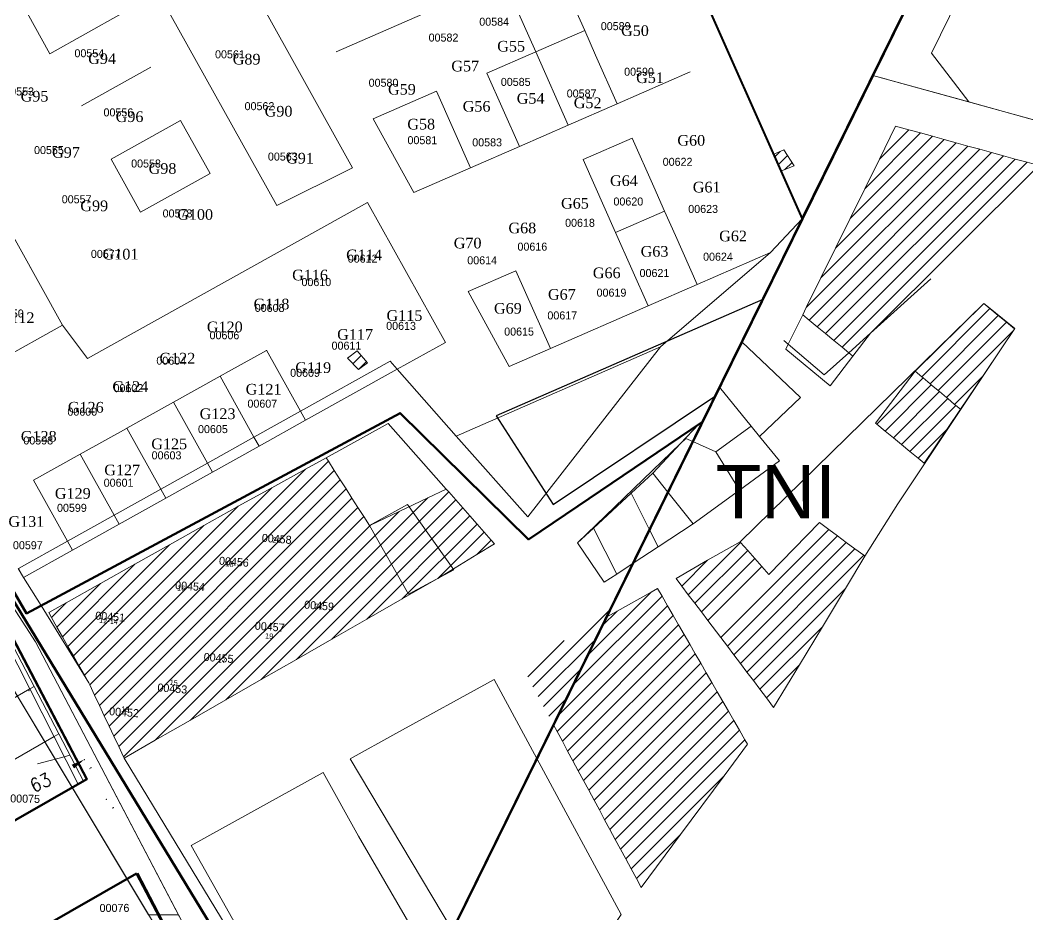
# Model space of a CAD drawing. Header units: metres. Extents: x 245232 to 248406, y 1633796 to 1637634.
# Drawn here: x 245955 to 246143.8, y 1636772.4 to 1636940 of the extents above; entities that cross this region are included whole.
import ezdxf
from ezdxf.enums import TextEntityAlignment as Align

# ---------------------------------------------------------------- set-up
doc = ezdxf.new("R2010")
doc.units = ezdxf.units.M
doc.header["$MEASUREMENT"] = 0
for name, color, linetype, lineweight in [('A immatriculer', 2, 'Continuous', 0), ('Batiment', 7, 'Continuous', 13), ('Div_Cont', 2, 'Continuous', 0), ('Frame', 7, 'Continuous', 0), ('LIMITES TITRES FONCIERS', 7, 'Continuous', 0), ('TopoCod', 7, 'Continuous', 0), ('Toponymie', 7, 'Continuous', 30)]:
    doc.layers.add(name, color=color, linetype=linetype, lineweight=lineweight)
for name, color, linetype in [('A_revoir_niveau_0', 7, 'Continuous'), ('historique_numero_parcelle', 7, 'Continuous'), ('limites_sections', 7, 'Continuous')]:
    doc.layers.add(name, color=color, linetype=linetype)
doc.layers.add('LIMITES_PARCELLES', color=7, linetype='Continuous', lineweight=0, true_color=0xffffff)
doc.styles.get("Standard").update_dxf_attribs({"font": 'txt.shx'})
doc.styles.add('Style-FANCY', font='FANCY.shx')
doc.styles.add('Style-STANDARD', font='STANDARD.shx')
pattern_1 = [(45, (247499.2718, 1638298.2224), (-1.0606602, 1.0606602), [])]

# ---------------------------------------------------------------- blocks, each defined once
blk = doc.blocks.new('*U572')
at = {"layer": 'LIMITES TITRES FONCIERS', "color": 5, "lineweight": 53, "flags": 128}
blk.add_lwpolyline([(181.78, 163.185), (220.59, 93.355), (121.56, -75.825), (91.56, -112.825), (61.56, -136.825), (-108.04, -218.565), (-190.96, -61.675), (181.78, 163.185)], close=True, dxfattribs=at)
at = {"layer": 'LIMITES TITRES FONCIERS', "color": 5, "lineweight": 53}
blk.add_3dface([(150.99, 218.565), (172.07, 180.645), (-200.3, -43.995), (-220.59, -5.595)], dxfattribs=at)

msp = doc.modelspace()

# ---------------------------------------------------------------- hatches: boundary and pattern name
at = {"layer": 'batiment'}
h = msp.add_hatch(dxfattribs=at)
h.set_pattern_fill('MSTN', color=256, style=0, pattern_type=2)
h.set_pattern_definition(pattern_1)
h.paths.add_polyline_path([(246100.005, 1636912.778), (246097.624, 1636911.786), (246096.093, 1636914.849), (246098.087, 1636915.755)])
h = msp.add_hatch(dxfattribs=at)
h.set_pattern_fill('MSTN', color=256, style=0, pattern_type=2)
h.set_pattern_definition(pattern_1)
h.paths.add_polyline_path([(246100.005, 1636912.778), (246097.624, 1636911.786), (246096.093, 1636914.849), (246098.087, 1636915.755)])
h = msp.add_hatch(dxfattribs=at)
h.set_pattern_fill('MSTN', color=256, style=0, pattern_type=2)
h.set_pattern_definition(pattern_1)
h.paths.add_polyline_path([(246100.005, 1636912.778), (246097.624, 1636911.786), (246096.093, 1636914.849), (246098.087, 1636915.755)])
h = msp.add_hatch(dxfattribs=at)
h.set_pattern_fill('MSTN', color=256, style=0, pattern_type=2)
h.set_pattern_definition(pattern_1)
h.paths.add_polyline_path([(246100.005, 1636912.778), (246097.624, 1636911.786), (246096.093, 1636914.849), (246098.087, 1636915.755)])
h = msp.add_hatch(dxfattribs=at)
h.set_pattern_fill('MSTN', color=256, style=0, pattern_type=2)
h.set_pattern_definition(pattern_1)
h.paths.add_polyline_path([(246020.055, 1636875.827), (246018.368, 1636874.57), (246016.317, 1636876.753), (246018.145, 1636878.111)])
h = msp.add_hatch(dxfattribs=at)
h.set_pattern_fill('MSTN', color=256, style=0, pattern_type=2)
h.set_pattern_definition(pattern_1)
h.paths.add_polyline_path([(246020.055, 1636875.827), (246018.368, 1636874.57), (246016.317, 1636876.753), (246018.145, 1636878.111)])

# ---------------------------------------------------------------- linework, layer by layer
at = {"layer": 'A immatriculer', "color": 2, "linetype": 'Continuous', "lineweight": 120, "flags": 128}
msp.add_lwpolyline([(246330.32, 1636706.314), (246325.106, 1636693.527), (245850.065, 1636481.714), (245880.291, 1636506.295), (245911.171, 1636542.664), (246014.009, 1636709.465), (246016.012, 1636728.926), (246151.042, 1637003.448), (246227.229, 1637053.6), (246240.305, 1637040.933), (246266.764, 1636999.129), (246331.499, 1636902.6), (246337.849, 1636886.725), (246369.599, 1636797.295), (246379.745, 1636748.287), (246330.32, 1636706.314)], close=True, dxfattribs=at)
at = {"layer": 'A_revoir_niveau_0', "color": 7, "linetype": 'Continuous', "lineweight": 0}
for p, q in [((246150.924, 1637003.208), (246016.012, 1636728.926)), ((246150.924, 1637003.208), (246082.853, 1636864.817)), ((246118.33, 1636936.944), (246016.012, 1636728.926)), ((246118.33, 1636936.944), (246082.853, 1636864.817)), ((245943.17, 1636806.943), (245956.807, 1636814.749)), ((245948.129, 1636798.259), (245961.334, 1636805.818)), ((245972.226, 1636792.397), (245972.454, 1636792.542))]:
    msp.add_line(p, q, dxfattribs=at)
at = {"layer": 'A_revoir_niveau_0', "color": 4, "linetype": 'Continuous', "lineweight": 0}
for p in [(246150.924, 1637003.208), (246118.33, 1636936.944)]:
    msp.add_line(p, (246083.277, 1636865.678), dxfattribs=at)
at = {"layer": 'A_revoir_niveau_0', "color": 7, "linetype": 'Continuous', "lineweight": 13}
msp.add_line((245958.193, 1636800.739), (245963.238, 1636802.06), dxfattribs=at)
at = {"layer": 'A_revoir_niveau_0', "color": 2, "linetype": 'Continuous', "lineweight": 80}
msp.add_line((245972.203, 1636792.435), (245972.211, 1636792.44), dxfattribs=at)
at = {"layer": 'A_revoir_niveau_0', "color": 7, "lineweight": 0, "flags": 128}
for points in [[(246114.75, 1636929.664), (246171.634, 1636913.999), (246229.857, 1636909.956), (246322.812, 1636955.321), (246356.148, 1636951.541), (246439.843, 1636893.794)], [(246114.75, 1636929.664), (246117.306, 1636928.96)]]:
    msp.add_lwpolyline(points, dxfattribs=at)
at = {"layer": 'A_revoir_niveau_0', "color": 30, "linetype": 'Continuous', "lineweight": 0}
for p in [(245956.619, 1636814.41), (245956.624, 1636814.408), (245966.98, 1636801.531), (245966.98, 1636801.531), (245968.271, 1636799.996), (245968.271, 1636799.996), (245971.121, 1636794.054), (245971.121, 1636794.054), (245972.454, 1636792.542), (245972.454, 1636792.542)]:
    msp.add_point(p, dxfattribs=at)
at = {"layer": 'A_revoir_niveau_0', "color": 30, "linetype": 'Continuous', "lineweight": 0, "extrusion": (0, 0, -1)}
for points in [[(-245964.639, 1636800.558), (-245965.081, 1636799.852), (-245966.98, 1636801.531)], [(-245964.639, 1636800.558), (-245965.081, 1636799.852), (-245966.98, 1636801.531)], [(-245967.882, 1636799.831), (-245967.952, 1636799.711), (-245968.271, 1636799.996)], [(-245967.882, 1636799.831), (-245967.952, 1636799.711), (-245968.271, 1636799.996)]]:
    msp.add_solid(points, dxfattribs=at)
at = {"layer": 'A_revoir_niveau_0', "color": 4}
msp.add_3dface([(246044.178, 1636865.93), (246054.844, 1636849.291), (246085.245, 1636869.666), (246094.113, 1636887.744)], dxfattribs=at)
at = {"layer": 'A_revoir_niveau_0', "color": 7, "linetype": 'Continuous', "lineweight": 0}
for points in [[(246036.256, 1636837.097), (246027.762, 1636832.492), (246020.41, 1636845.376), (246027.527, 1636849.316)], [(245965.849, 1636796.909), (245952.295, 1636823.651), (245855.757, 1636768.388), (245870.633, 1636742.403)]]:
    msp.add_3dface(points, dxfattribs=at)
at = {"layer": 'batiment', "lineweight": 13}
for points in [[(246100.005, 1636912.778), (246097.624, 1636911.786), (246096.093, 1636914.849), (246098.087, 1636915.755)], [(246100.005, 1636912.778), (246097.624, 1636911.786), (246096.093, 1636914.849), (246098.087, 1636915.755)], [(246100.005, 1636912.778), (246097.624, 1636911.786), (246096.093, 1636914.849), (246098.087, 1636915.755)], [(246100.005, 1636912.778), (246097.624, 1636911.786), (246096.093, 1636914.849), (246098.087, 1636915.755)], [(246020.055, 1636875.827), (246018.368, 1636874.57), (246016.317, 1636876.753), (246018.145, 1636878.111)], [(246020.055, 1636875.827), (246018.368, 1636874.57), (246016.317, 1636876.753), (246018.145, 1636878.111)]]:
    msp.add_3dface(points, dxfattribs=at)
at = {"layer": 'Div_Cont', "color": 7, "linetype": 'Continuous', "lineweight": 40, "flags": 128}
msp.add_lwpolyline([(246079.451, 1636952.441), (246101.538, 1636902.804), (246118.33, 1636936.944), (246124.803, 1636950.102), (246115.714, 1636968.266), (246079.451, 1636952.441)], close=True, dxfattribs=at)
at = {"layer": 'Frame', "color": 7, "linetype": 'Continuous', "lineweight": 0}
for p, q in [((245956.807, 1636814.749), (245957.603, 1636815.205)), ((245961.334, 1636805.818), (245962.218, 1636806.325))]:
    msp.add_line(p, q, dxfattribs=at)
msp.add_3dface([(245965.849, 1636796.909), (245966.822, 1636797.466), (245953.002, 1636824.056), (245952.295, 1636823.651)], dxfattribs=at)
at = {"layer": 'LIMITES TITRES FONCIERS', "color": 5, "linetype": 'Continuous', "lineweight": 53, "flags": 128}
msp.add_lwpolyline([(245938.213, 1636985.568), (245881.154, 1636957.963), (245894.101, 1636935.617), (245956.171, 1636828.911), (246026.167, 1636866.433), (246050.251, 1636842.755), (246059.498, 1636848.997), (246082.854, 1636864.818), (246150.924, 1637003.208), (246235.111, 1637058.788), (246341.24, 1637009.133), (246284.7, 1637138.563), (245938.213, 1636985.568)], close=True, dxfattribs=at)
at = {"layer": 'LIMITES TITRES FONCIERS', "color": 6, "linetype": 'Continuous', "lineweight": 53, "flags": 128}
for points in [[(246083.277, 1636865.678), (246150.924, 1637003.208), (246235.111, 1637058.788), (246235.388, 1637058.658)], [(246083.277, 1636865.678), (246094.51, 1636888.514), (246094.509, 1636888.515)]]:
    msp.add_lwpolyline(points, dxfattribs=at)
at = {"layer": 'LIMITES TITRES FONCIERS', "color": 5, "linetype": 'Continuous', "lineweight": 53, "flags": 128}
for points in [[(245945.681, 1636988.865), (245876.463, 1636958.301), (246016.012, 1636728.926), (246094.51, 1636888.514), (246094.509, 1636888.515)], [(246082.854, 1636864.818), (246094.51, 1636888.514), (246094.509, 1636888.515)]]:
    msp.add_lwpolyline(points, dxfattribs=at)
at = {"layer": 'LIMITES TITRES FONCIERS', "color": 5, "linetype": 'Continuous', "lineweight": 53}
msp.add_3dface([(245570.712, 1636620.55), (245947.259, 1636836.276), (245967.484, 1636797.857), (245590.076, 1636581.788)], dxfattribs=at)
at = {"layer": 'limites_parcelles'}
for p, q in [((245989.985, 1636961.363), (246017.274, 1636912.393)), ((246138.992, 1636960.811), (246125.755, 1636933.89)), ((246003.095, 1636905.307), (245975.807, 1636954.276)), ((246101.538, 1636902.803), (246078.722, 1636954.08)), ((246118.335, 1636936.941), (246124.805, 1636950.097)), ((246045.494, 1636947.789), (246014.214, 1636934.139)), ((246045.494, 1636947.789), (246051.592, 1636934.084)), ((245954.986, 1636943.87), (245960.526, 1636933.761)), ((245960.526, 1636933.761), (245973.921, 1636941.225)), ((246060.757, 1636938.084), (246058.724, 1636942.653)), ((246051.592, 1636934.084), (246060.757, 1636938.084)), ((246062.79, 1636933.516), (246060.757, 1636938.084)), ((246114.753, 1636929.661), (246118.335, 1636936.941)), ((245934.588, 1636933.744), (245962.913, 1636882.915)), ((246051.592, 1636934.084), (246042.427, 1636930.084)), ((246051.592, 1636934.084), (246057.69, 1636920.379)), ((246125.755, 1636933.89), (246132.708, 1636924.716)), ((246066.855, 1636924.379), (246062.79, 1636933.516)), ((245979.49, 1636931.232), (245966.482, 1636923.983)), ((246042.427, 1636930.084), (246048.525, 1636916.38)), ((246080.52, 1636930.342), (246066.855, 1636924.379)), ((246114.753, 1636929.661), (246101.538, 1636902.803)), ((246132.708, 1636924.716), (246114.753, 1636929.661)), ((246032.962, 1636926.757), (246021.107, 1636921.584)), ((246039.359, 1636912.38), (246032.962, 1636926.757)), ((246066.855, 1636924.379), (246057.69, 1636920.379)), ((246171.153, 1636914.129), (246132.708, 1636924.716)), ((245985.044, 1636921.265), (245972.005, 1636913.999)), ((245990.583, 1636911.326), (245985.044, 1636921.265)), ((246021.107, 1636921.584), (246028.712, 1636907.733)), ((246057.69, 1636920.379), (246048.525, 1636916.38)), ((246113.233, 1636908.455), (246123.684, 1636918.906)), ((246115.971, 1636914.022), (246119.007, 1636920.194)), ((246115.971, 1636914.022), (246121.466, 1636919.517)), ((246119.007, 1636920.194), (246121.466, 1636919.517)), ((246121.466, 1636919.517), (246123.684, 1636918.906)), ((246123.684, 1636918.906), (246125.902, 1636918.295)), ((246069.625, 1636917.95), (246060.459, 1636913.95)), ((246073.69, 1636908.814), (246069.625, 1636917.95)), ((246105.019, 1636891.756), (246130.337, 1636917.074)), ((246107.757, 1636897.322), (246128.119, 1636917.685)), ((246110.495, 1636902.889), (246125.902, 1636918.295)), ((246125.902, 1636918.295), (246128.119, 1636917.685)), ((246128.119, 1636917.685), (246130.337, 1636917.074)), ((246130.337, 1636917.074), (246132.555, 1636916.463)), ((246048.525, 1636916.38), (246039.359, 1636912.38)), ((246102.281, 1636886.19), (246132.555, 1636916.463)), ((246102.788, 1636883.868), (246134.772, 1636915.852)), ((246104.34, 1636882.591), (246136.99, 1636915.242)), ((246132.555, 1636916.463), (246134.772, 1636915.852)), ((246134.772, 1636915.852), (246136.99, 1636915.242)), ((246136.99, 1636915.242), (246139.208, 1636914.631)), ((245972.005, 1636913.999), (245977.515, 1636904.043)), ((246060.459, 1636913.95), (246066.557, 1636900.245)), ((246105.892, 1636881.315), (246139.208, 1636914.631)), ((246107.444, 1636880.038), (246141.426, 1636914.02)), ((246108.995, 1636878.762), (246143.643, 1636913.41)), ((246115.971, 1636914.022), (246113.233, 1636908.455)), ((246114.422, 1636881.533), (246145.875, 1636912.795)), ((246139.208, 1636914.631), (246141.426, 1636914.02)), ((246141.426, 1636914.02), (246143.643, 1636913.41)), ((246145.875, 1636912.795), (246143.643, 1636913.41)), ((245977.515, 1636904.043), (245990.583, 1636911.326)), ((246017.274, 1636912.393), (246003.095, 1636905.307)), ((246028.712, 1636907.733), (246039.359, 1636912.38)), ((246075.723, 1636904.245), (246073.69, 1636908.814)), ((246113.233, 1636908.455), (246110.495, 1636902.889)), ((246020.063, 1636905.89), (245967.586, 1636876.637)), ((246034.666, 1636879.684), (246020.063, 1636905.89)), ((246075.723, 1636904.245), (246066.557, 1636900.245)), ((246077.755, 1636899.677), (246075.723, 1636904.245)), ((246101.538, 1636902.803), (246090.215, 1636879.782)), ((246101.538, 1636902.803), (246095.569, 1636896.54)), ((246110.495, 1636902.889), (246107.757, 1636897.322)), ((246066.557, 1636900.245), (246072.656, 1636886.54)), ((246081.821, 1636890.54), (246077.755, 1636899.677)), ((246095.569, 1636896.54), (246074.958, 1636878.817)), ((246095.569, 1636896.54), (246081.821, 1636890.54)), ((246107.757, 1636897.322), (246105.019, 1636891.756)), ((246107.757, 1636897.322), (246107.757, 1636897.322)), ((246047.85, 1636893.094), (246038.895, 1636889.187)), ((246054.325, 1636878.541), (246047.85, 1636893.094)), ((246081.821, 1636890.54), (246072.656, 1636886.54)), ((246105.019, 1636891.756), (246102.281, 1636886.19)), ((246114.339, 1636881.425), (246125.611, 1636891.554)), ((246038.895, 1636889.187), (246046.593, 1636875.167)), ((246072.656, 1636886.54), (246054.325, 1636878.541)), ((246135.517, 1636886.981), (246089.863, 1636842.346)), ((246122.706, 1636874.258), (246135.517, 1636886.981)), ((246136.696, 1636886.006), (246135.517, 1636886.981)), ((246135.517, 1636886.981), (246136.708, 1636886.018)), ((246101.614, 1636884.834), (246098.905, 1636879.326)), ((246102.281, 1636886.19), (246101.614, 1636884.834)), ((246102.788, 1636883.868), (246101.614, 1636884.834)), ((246123.927, 1636873.234), (246136.696, 1636886.006)), ((246125.466, 1636871.944), (246138.245, 1636884.725)), ((246136.696, 1636886.006), (246136.708, 1636886.018)), ((246138.245, 1636884.725), (246136.696, 1636886.006)), ((246136.708, 1636886.018), (246141.346, 1636882.265)), ((246139.793, 1636883.444), (246138.245, 1636884.725)), ((245950.024, 1636875.732), (245962.913, 1636882.915)), ((245967.586, 1636876.637), (245962.913, 1636882.915)), ((246104.34, 1636882.591), (246102.788, 1636883.868)), ((246105.892, 1636881.315), (246104.34, 1636882.591)), ((246127.004, 1636870.654), (246139.793, 1636883.444)), ((246141.29, 1636882.206), (246139.793, 1636883.444)), ((246107.444, 1636880.038), (246105.892, 1636881.315)), ((246110.238, 1636877.74), (246114.339, 1636881.425)), ((246111.025, 1636877.092), (246114.339, 1636881.425)), ((246114.339, 1636881.425), (246114.422, 1636881.533)), ((246128.543, 1636869.364), (246141.099, 1636881.921)), ((246141.346, 1636882.265), (246138.936, 1636878.677)), ((246138.936, 1636878.677), (246141.099, 1636881.921)), ((246141.099, 1636881.921), (246141.29, 1636882.206)), ((246025.625, 1636874.646), (246034.666, 1636879.684)), ((246036.703, 1636862.122), (246074.958, 1636878.817)), ((246074.958, 1636878.817), (246050.084, 1636846.994)), ((246090.215, 1636879.782), (246086.026, 1636871.266)), ((246101.209, 1636869.367), (246090.215, 1636879.782)), ((246098.098, 1636880.008), (246098.905, 1636879.326)), ((246098.905, 1636879.326), (246098.44, 1636878.381)), ((246098.905, 1636879.326), (246105.655, 1636873.621)), ((246108.995, 1636878.762), (246107.444, 1636880.038)), ((246001.115, 1636878.164), (245994.036, 1636874.219)), ((246007.515, 1636866.793), (246001.164, 1636878.191)), ((246046.593, 1636875.167), (246054.325, 1636878.541)), ((246098.44, 1636878.381), (246106.771, 1636871.528)), ((246105.655, 1636873.621), (246110.238, 1636877.74)), ((246106.771, 1636871.528), (246111.025, 1636877.092)), ((246110.238, 1636877.74), (246108.995, 1636878.762)), ((246111.025, 1636877.092), (246110.238, 1636877.74)), ((246119.445, 1636849.447), (246138.936, 1636878.677)), ((246138.936, 1636878.677), (246135.363, 1636873.356)), ((246138.936, 1636878.677), (246138.936, 1636878.677)), ((246024.298, 1636876.146), (246007.515, 1636866.793)), ((246025.625, 1636874.646), (246024.298, 1636876.146)), ((245992.431, 1636873.324), (245983.697, 1636868.458)), ((245994.036, 1636874.219), (245992.431, 1636873.324)), ((245992.431, 1636873.324), (245998.782, 1636861.927)), ((246008.467, 1636865.085), (246025.625, 1636874.646)), ((246036.703, 1636862.122), (246025.625, 1636874.646)), ((246115.271, 1636864.535), (246122.706, 1636874.258)), ((246122.706, 1636874.258), (246123.927, 1636873.234)), ((246123.927, 1636873.234), (246124.17, 1636873.031)), ((246130.081, 1636868.074), (246135.363, 1636873.356)), ((246135.363, 1636873.356), (246131.191, 1636867.144)), ((246086.026, 1636871.266), (246082.854, 1636864.818)), ((246091.977, 1636863.977), (246086.026, 1636871.266)), ((246115.492, 1636864.353), (246124.17, 1636873.031)), ((246117.044, 1636863.077), (246125.708, 1636871.741)), ((246124.17, 1636873.031), (246125.466, 1636871.944)), ((246125.466, 1636871.944), (246125.708, 1636871.741)), ((246125.708, 1636871.741), (246127.004, 1636870.654)), ((246093.538, 1636862.065), (246101.209, 1636869.367)), ((246118.596, 1636861.8), (246127.247, 1636870.451)), ((246127.004, 1636870.654), (246127.247, 1636870.451)), ((246127.247, 1636870.451), (246128.543, 1636869.364)), ((246128.543, 1636869.364), (246128.785, 1636869.161)), ((245983.697, 1636868.458), (245974.965, 1636863.591)), ((245983.697, 1636868.458), (245990.049, 1636857.06)), ((246120.147, 1636860.523), (246128.785, 1636869.161)), ((246121.699, 1636859.247), (246130.324, 1636867.871)), ((246128.785, 1636869.161), (246130.081, 1636868.074)), ((246130.081, 1636868.074), (246130.324, 1636867.871)), ((246130.324, 1636867.871), (246131.191, 1636867.144)), ((245958.884, 1636830.366), (246026.167, 1636866.433)), ((246007.515, 1636866.793), (245998.782, 1636861.927)), ((246008.467, 1636865.085), (246007.515, 1636866.793)), ((246026.167, 1636866.433), (246050.251, 1636842.755)), ((246131.191, 1636867.144), (246128.611, 1636863.33)), ((245999.734, 1636860.218), (246008.467, 1636865.085)), ((246023.927, 1636864.491), (246012.308, 1636858.075)), ((246034.797, 1636852.203), (246023.927, 1636864.491)), ((246059.498, 1636848.997), (246082.139, 1636864.333)), ((246078.717, 1636860.706), (246082.139, 1636864.333)), ((246082.854, 1636864.818), (246081.031, 1636861.112)), ((246082.139, 1636864.333), (246082.854, 1636864.818)), ((246091.977, 1636863.977), (246085.353, 1636859.176)), ((246093.538, 1636862.065), (246091.977, 1636863.977)), ((246115.492, 1636864.353), (246115.271, 1636864.535)), ((246117.044, 1636863.077), (246115.492, 1636864.353)), ((245974.881, 1636863.545), (245966.231, 1636858.725)), ((245974.965, 1636863.591), (245981.316, 1636852.194)), ((245998.782, 1636861.927), (245990.049, 1636857.06)), ((245998.782, 1636861.927), (245999.734, 1636860.218)), ((246050.084, 1636846.994), (246036.703, 1636862.122)), ((246097.26, 1636857.507), (246093.538, 1636862.065)), ((246118.596, 1636861.8), (246117.044, 1636863.077)), ((246123.251, 1636857.97), (246128.611, 1636863.33)), ((246128.611, 1636863.33), (246124.365, 1636857.054)), ((245991.001, 1636855.352), (245999.734, 1636860.218)), ((246059.422, 1636842.106), (246078.717, 1636860.706)), ((246073.504, 1636855.179), (246078.717, 1636860.706)), ((246081.031, 1636861.112), (246076.362, 1636851.619)), ((246078.717, 1636860.706), (246079.739, 1636861.691)), ((246079.739, 1636861.691), (246081.031, 1636861.112)), ((246081.031, 1636861.112), (246085.353, 1636859.176)), ((246120.147, 1636860.523), (246118.596, 1636861.8)), ((246121.699, 1636859.247), (246120.147, 1636860.523)), ((245966.231, 1636858.725), (245957.498, 1636853.858)), ((245966.231, 1636858.725), (245972.583, 1636847.327)), ((246012.308, 1636858.075), (246008.453, 1636855.946)), ((246012.737, 1636857.401), (246012.308, 1636858.075)), ((246089.759, 1636851.983), (246085.353, 1636859.176)), ((246123.251, 1636857.97), (246121.699, 1636859.247)), ((245968.924, 1636813.588), (246012.737, 1636857.401)), ((245990.049, 1636857.06), (245981.316, 1636852.194)), ((245990.049, 1636857.06), (245991.001, 1636855.352)), ((246013.839, 1636855.675), (246012.737, 1636857.401)), ((246089.759, 1636851.983), (246097.26, 1636857.507)), ((246124.365, 1636857.054), (246123.251, 1636857.97)), ((245968.022, 1636815.514), (246008.453, 1636855.946)), ((245969.827, 1636811.663), (246013.839, 1636855.675)), ((245982.268, 1636850.485), (245991.001, 1636855.352)), ((246008.453, 1636855.946), (246002.136, 1636852.457)), ((246014.941, 1636853.948), (246013.839, 1636855.675)), ((246069.478, 1636851.442), (246073.504, 1636855.179)), ((246073.504, 1636855.179), (246076.362, 1636851.619)), ((245957.498, 1636853.858), (245963.849, 1636842.46)), ((245967.018, 1636817.338), (246002.136, 1636852.457)), ((245970.73, 1636809.737), (246014.941, 1636853.948)), ((246002.136, 1636852.457), (245995.819, 1636848.968)), ((246016.043, 1636852.221), (246014.941, 1636853.948)), ((245971.633, 1636807.811), (246016.043, 1636852.221)), ((245972.535, 1636805.886), (246017.144, 1636850.495)), ((245981.316, 1636852.194), (245972.583, 1636847.327)), ((245973.535, 1636845.618), (245982.268, 1636850.485)), ((245981.316, 1636852.194), (245982.268, 1636850.485)), ((245993.509, 1636812.718), (246031.368, 1636850.576)), ((246000.123, 1636816.503), (246035.278, 1636851.658)), ((246017.144, 1636850.495), (246016.043, 1636852.221)), ((246018.246, 1636848.768), (246017.144, 1636850.495)), ((246025.985, 1636848.022), (246031.368, 1636850.576)), ((246031.368, 1636850.576), (246034.797, 1636852.203)), ((246035.278, 1636851.658), (246034.797, 1636852.203)), ((246036.606, 1636850.157), (246035.278, 1636851.658)), ((246062.437, 1636844.906), (246069.478, 1636851.442)), ((246072.906, 1636844.592), (246069.478, 1636851.442)), ((246076.362, 1636851.619), (246072.906, 1636844.592)), ((246076.362, 1636851.619), (246081.105, 1636845.711)), ((246081.105, 1636845.711), (246089.759, 1636851.983)), ((245965.989, 1636819.138), (245995.819, 1636848.968)), ((245973.438, 1636803.96), (246018.246, 1636848.768)), ((245995.618, 1636848.857), (245989.376, 1636845.354)), ((245995.819, 1636848.968), (245995.618, 1636848.857)), ((246006.737, 1636820.288), (246036.606, 1636850.157)), ((246013.35, 1636824.073), (246037.934, 1636848.656)), ((246019.348, 1636847.041), (246018.246, 1636848.768)), ((246037.934, 1636848.656), (246036.606, 1636850.157)), ((246039.261, 1636847.156), (246037.934, 1636848.656)), ((246050.251, 1636842.755), (246059.498, 1636848.997)), ((246113.28, 1636839.639), (246119.445, 1636849.447)), ((245972.583, 1636847.327), (245963.849, 1636842.46)), ((245972.583, 1636847.327), (245973.535, 1636845.618)), ((245974.341, 1636802.034), (246019.348, 1636847.041)), ((245986.896, 1636808.932), (246025.985, 1636848.022)), ((246019.348, 1636847.041), (246020.41, 1636845.376)), ((246019.964, 1636827.858), (246039.261, 1636847.156)), ((246020.603, 1636845.468), (246025.985, 1636848.022)), ((246040.589, 1636845.655), (246039.261, 1636847.156)), ((245964.801, 1636840.752), (245973.535, 1636845.618)), ((245964.959, 1636820.937), (245989.376, 1636845.354)), ((245980.282, 1636805.147), (246020.603, 1636845.468)), ((245989.376, 1636845.354), (245982.93, 1636841.736)), ((246020.41, 1636845.376), (246020.603, 1636845.468)), ((246026.577, 1636831.643), (246040.589, 1636845.655)), ((246041.916, 1636844.154), (246040.589, 1636845.655)), ((246059.422, 1636842.106), (246062.437, 1636844.906)), ((246062.437, 1636844.906), (246066.749, 1636836.289)), ((246074.511, 1636841.383), (246081.105, 1636845.711)), ((246095.236, 1636836.206), (246104.739, 1636845.919)), ((246104.739, 1636845.919), (246106.517, 1636844.612)), ((246033.209, 1636835.447), (246041.916, 1636844.154)), ((246043.244, 1636842.653), (246041.916, 1636844.154)), ((246072.906, 1636844.592), (246069.809, 1636838.297)), ((246074.511, 1636841.383), (246072.906, 1636844.592)), ((246086.27, 1636824.365), (246106.517, 1636844.612)), ((246087.488, 1636822.755), (246108.147, 1636843.413)), ((246106.517, 1636844.612), (246108.147, 1636843.413)), ((246108.147, 1636843.413), (246109.777, 1636842.215)), ((245963.849, 1636842.46), (245954.669, 1636837.344)), ((245963.849, 1636842.46), (245964.801, 1636840.752)), ((245963.93, 1636822.736), (245982.93, 1636841.736)), ((245982.93, 1636841.736), (245976.483, 1636838.118)), ((246040.516, 1636839.925), (246043.244, 1636842.653)), ((246040.516, 1636839.925), (246043.85, 1636841.968)), ((246043.85, 1636841.968), (246043.244, 1636842.653)), ((246059.422, 1636842.106), (246064.38, 1636834.734)), ((246069.809, 1636838.297), (246074.511, 1636841.383)), ((246080.177, 1636832.414), (246089.978, 1636842.215)), ((246083.787, 1636838.853), (246089.863, 1636842.346)), ((246088.707, 1636821.145), (246109.777, 1636842.215)), ((246089.863, 1636842.346), (246089.978, 1636842.215)), ((246089.978, 1636842.215), (246091.298, 1636840.706)), ((246109.777, 1636842.215), (246111.407, 1636841.016)), ((245955.621, 1636835.636), (245964.801, 1636840.752)), ((246033.209, 1636835.447), (246040.516, 1636839.925)), ((246040.516, 1636839.925), (246040.516, 1636839.925)), ((246081.396, 1636830.804), (246091.298, 1636840.706)), ((246082.614, 1636829.194), (246092.618, 1636839.198)), ((246089.926, 1636819.535), (246111.407, 1636841.016)), ((246091.144, 1636817.925), (246113.036, 1636839.818)), ((246091.298, 1636840.706), (246092.618, 1636839.198)), ((246092.618, 1636839.198), (246093.938, 1636837.69)), ((246113.28, 1636839.639), (246109.61, 1636833.563)), ((246111.407, 1636841.016), (246113.036, 1636839.818)), ((246113.036, 1636839.818), (246113.28, 1636839.639)), ((245955.621, 1636835.636), (245954.59, 1636837.301)), ((245954.669, 1636837.344), (245955.621, 1636835.636)), ((245962.901, 1636824.536), (245976.483, 1636838.118)), ((245976.483, 1636838.118), (245970.036, 1636834.499)), ((246069.809, 1636838.297), (246065.556, 1636829.649)), ((246066.749, 1636836.289), (246069.809, 1636838.297)), ((246077.876, 1636835.454), (246083.787, 1636838.853)), ((246078.958, 1636834.024), (246083.787, 1636838.853)), ((246083.833, 1636827.585), (246093.938, 1636837.69)), ((246093.938, 1636837.69), (246095.236, 1636836.206)), ((245958.884, 1636830.366), (245955.621, 1636835.636)), ((246033.015, 1636835.328), (246033.209, 1636835.447)), ((246064.38, 1636834.734), (246066.749, 1636836.289)), ((246078.958, 1636834.024), (246077.876, 1636835.454)), ((245961.872, 1636826.335), (245970.036, 1636834.499)), ((245970.036, 1636834.499), (245963.59, 1636830.881)), ((246026.577, 1636831.643), (246033.015, 1636835.328)), ((246074.403, 1636833.566), (246073.197, 1636832.896)), ((246075.243, 1636832.114), (246074.403, 1636833.566)), ((246080.177, 1636832.414), (246078.958, 1636834.024)), ((246092.363, 1636816.316), (246109.61, 1636833.563)), ((246109.61, 1636833.563), (246105.295, 1636826.42)), ((246019.964, 1636827.858), (246026.577, 1636831.643)), ((246058.563, 1636815.434), (246075.243, 1636832.114)), ((246061.301, 1636821), (246073.197, 1636832.896)), ((246073.197, 1636832.896), (246066.83, 1636829.357)), ((246076.28, 1636830.322), (246075.243, 1636832.114)), ((246081.396, 1636830.804), (246080.177, 1636832.414)), ((245967.841, 1636815.899), (245958.884, 1636830.366)), ((245963.59, 1636830.881), (245960.321, 1636829.047)), ((245960.843, 1636828.134), (245963.59, 1636830.881)), ((246055.825, 1636809.867), (246076.28, 1636830.322)), ((246077.317, 1636828.53), (246076.28, 1636830.322)), ((246082.614, 1636829.194), (246081.396, 1636830.804)), ((245960.321, 1636829.047), (245960.843, 1636828.134)), ((245960.843, 1636828.134), (245961.872, 1636826.335)), ((246013.35, 1636824.073), (246019.964, 1636827.858)), ((246051.066, 1636815.16), (246065.556, 1636829.649)), ((246055.579, 1636806.793), (246077.317, 1636828.53)), ((246064.039, 1636826.567), (246066.83, 1636829.357)), ((246064.879, 1636828.273), (246064.039, 1636826.567)), ((246065.556, 1636829.649), (246064.879, 1636828.273)), ((246066.83, 1636829.357), (246064.879, 1636828.273)), ((246078.353, 1636826.739), (246077.317, 1636828.53)), ((246083.833, 1636827.585), (246082.614, 1636829.194)), ((245961.872, 1636826.335), (245962.901, 1636824.536)), ((246056.57, 1636804.955), (246078.353, 1636826.739)), ((246064.039, 1636826.567), (246062.817, 1636824.082)), ((246079.39, 1636824.947), (246078.353, 1636826.739)), ((246086.27, 1636824.365), (246083.833, 1636827.585)), ((246093.581, 1636814.706), (246105.295, 1636826.42)), ((246105.295, 1636826.42), (246100.98, 1636819.277)), ((245962.901, 1636824.536), (245963.93, 1636822.736)), ((246006.737, 1636820.288), (246013.35, 1636824.073)), ((246052.057, 1636813.323), (246062.817, 1636824.082)), ((246057.561, 1636803.118), (246079.39, 1636824.947)), ((246062.817, 1636824.082), (246061.301, 1636821)), ((246080.427, 1636823.155), (246079.39, 1636824.947)), ((246087.488, 1636822.755), (246086.27, 1636824.365)), ((245963.93, 1636822.736), (245964.959, 1636820.937)), ((246050.075, 1636816.997), (246056.937, 1636823.86)), ((246058.552, 1636801.281), (246080.427, 1636823.155)), ((246081.464, 1636821.364), (246080.427, 1636823.155)), ((246088.707, 1636821.145), (246087.488, 1636822.755)), ((245964.959, 1636820.937), (245965.989, 1636819.138)), ((246000.123, 1636816.503), (246006.737, 1636820.288)), ((246059.543, 1636799.443), (246081.464, 1636821.364)), ((246061.301, 1636821), (246060.079, 1636818.516)), ((246082.501, 1636819.572), (246081.464, 1636821.364)), ((246089.926, 1636819.535), (246088.707, 1636821.145)), ((245965.989, 1636819.138), (245967.018, 1636817.338)), ((246053.048, 1636811.485), (246060.079, 1636818.516)), ((246060.079, 1636818.516), (246058.563, 1636815.434)), ((246060.534, 1636797.606), (246082.501, 1636819.572)), ((246083.537, 1636817.78), (246082.501, 1636819.572)), ((246091.144, 1636817.925), (246089.926, 1636819.535)), ((246094.8, 1636813.096), (246100.98, 1636819.277)), ((246100.98, 1636819.277), (246096.161, 1636811.298)), ((245967.018, 1636817.338), (245967.841, 1636815.899)), ((245993.509, 1636812.718), (246000.123, 1636816.503)), ((246025.371, 1636806.386), (246043.789, 1636816.548)), ((246043.789, 1636816.548), (246051.808, 1636801.699)), ((246061.525, 1636795.768), (246083.537, 1636817.78)), ((246084.574, 1636815.989), (246083.537, 1636817.78)), ((246092.363, 1636816.316), (246091.144, 1636817.925)), ((245967.841, 1636815.899), (245968.022, 1636815.514)), ((245968.022, 1636815.514), (245968.924, 1636813.588)), ((246058.563, 1636815.434), (246057.341, 1636812.949)), ((246062.517, 1636793.931), (246084.574, 1636815.989)), ((246085.611, 1636814.197), (246084.574, 1636815.989)), ((246093.581, 1636814.706), (246092.363, 1636816.316)), ((246094.8, 1636813.096), (246093.581, 1636814.706)), ((245968.924, 1636813.588), (245969.827, 1636811.663)), ((245986.896, 1636808.932), (245993.509, 1636812.718)), ((246054.039, 1636809.648), (246057.341, 1636812.949)), ((246057.341, 1636812.949), (246055.825, 1636809.867)), ((246063.508, 1636792.094), (246085.611, 1636814.197)), ((246086.648, 1636812.405), (246085.611, 1636814.197)), ((246096.161, 1636811.298), (246094.8, 1636813.096)), ((245969.827, 1636811.663), (245970.73, 1636809.737)), ((246064.499, 1636790.256), (246086.648, 1636812.405)), ((246087.684, 1636810.614), (246086.648, 1636812.405)), ((245970.73, 1636809.737), (245971.633, 1636807.811)), ((246055.825, 1636809.867), (246054.917, 1636808.021)), ((246065.49, 1636788.419), (246087.684, 1636810.614)), ((246088.721, 1636808.822), (246087.684, 1636810.614)), ((245971.633, 1636807.811), (245972.535, 1636805.886)), ((245980.282, 1636805.147), (245986.896, 1636808.932)), ((245986.896, 1636808.932), (245986.896, 1636808.932)), ((246054.917, 1636808.021), (246051.808, 1636801.699)), ((246054.917, 1636808.021), (246055.579, 1636806.793)), ((246066.481, 1636786.581), (246088.721, 1636808.822)), ((246089.758, 1636807.03), (246088.721, 1636808.822)), ((245972.535, 1636805.886), (245973.438, 1636803.96)), ((246016.828, 1636801.674), (246025.371, 1636806.386)), ((246055.579, 1636806.793), (246056.57, 1636804.955)), ((246067.472, 1636784.744), (246089.758, 1636807.03)), ((246068.463, 1636782.907), (246090.795, 1636805.239)), ((246090.795, 1636805.239), (246089.758, 1636807.03)), ((246091.277, 1636804.405), (246090.795, 1636805.239)), ((245973.438, 1636803.96), (245974.341, 1636802.034)), ((245974.447, 1636801.808), (245980.282, 1636805.147)), ((246056.57, 1636804.955), (246057.561, 1636803.118)), ((246086.891, 1636798.506), (246091.277, 1636804.405)), ((245974.341, 1636802.034), (245974.447, 1636801.808)), ((246017.233, 1636731.408), (245974.447, 1636801.808)), ((246035.973, 1636769.506), (246016.828, 1636801.674)), ((246051.808, 1636801.699), (246035.973, 1636769.506)), ((246067.589, 1636772.475), (246051.808, 1636801.699)), ((246057.561, 1636803.118), (246058.552, 1636801.281)), ((246058.552, 1636801.281), (246059.543, 1636799.443)), ((245986.995, 1636785.437), (246011.722, 1636799.103)), ((246011.722, 1636799.103), (246018.385, 1636787.162)), ((246059.543, 1636799.443), (246060.534, 1636797.606)), ((246060.534, 1636797.606), (246061.525, 1636795.768)), ((246069.454, 1636781.069), (246086.891, 1636798.506)), ((246078.689, 1636787.476), (246086.891, 1636798.506)), ((246061.525, 1636795.768), (246062.517, 1636793.931)), ((246062.517, 1636793.931), (246063.508, 1636792.094)), ((246063.508, 1636792.094), (246064.499, 1636790.256)), ((246064.499, 1636790.256), (246065.49, 1636788.419)), ((246065.49, 1636788.419), (246066.481, 1636786.581)), ((246018.385, 1636787.162), (246032.634, 1636762.719)), ((246066.481, 1636786.581), (246067.472, 1636784.744)), ((246070.445, 1636779.232), (246078.689, 1636787.476)), ((246071.334, 1636777.584), (246078.689, 1636787.476)), ((246001.483, 1636759.76), (245986.995, 1636785.437)), ((246067.472, 1636784.744), (246068.463, 1636782.907)), ((246068.463, 1636782.907), (246069.454, 1636781.069)), ((246069.454, 1636781.069), (246070.445, 1636779.232)), ((245963.029, 1636772.226), (245977.056, 1636780.256)), ((245977.056, 1636780.256), (245981.688, 1636771.385)), ((246070.445, 1636779.232), (246071.334, 1636777.584)), ((246049.99, 1636745.952), (246067.589, 1636772.475))]:
    msp.add_line(p, q, dxfattribs=at)
at = {"layer": 'limites_sections', "lineweight": 13, "flags": 128}
msp.add_lwpolyline([(246149.535, 1636592.295), (246070.07, 1636609.373), (246025.889, 1636623.421), (246046.154, 1636659.835), (246030.023, 1636685.769), (245957.845, 1636823.563), (245896.711, 1636918.316), (245873.298, 1636959.841), (245897.722, 1636971.857), (245806.576, 1637211.153), (245953.867, 1637267.134), (246051.979, 1637305.254), (246249.188, 1637387.84)], dxfattribs=at)
for points in [[(245719.42, 1636353.986), (245698.595, 1636337.993), (245511.761, 1636735.908), (245496.981, 1636773.187), (245560.123, 1636802.218), (245677.175, 1636862.609), (245799.571, 1636923.569), (245873.298, 1636959.841), (245895.178, 1636920.691), (245957.845, 1636823.563), (246030.023, 1636685.769), (246046.154, 1636659.835), (246025.889, 1636623.421), (245978.663, 1636538.563), (245960.384, 1636515.714), (245916.796, 1636464.041), (245868.99, 1636432.405), (245787.087, 1636391.629), (245738.227, 1636368.429), (245719.42, 1636353.986)], [(246020.113, 1636704.689), (246019.914, 1636704.342), (245870.316, 1636953.568), (245875.511, 1636955.881), (245895.178, 1636920.691), (245957.845, 1636823.563), (246020.113, 1636704.689)], [(245979.036, 1636772.443), (245879.572, 1636938.149), (245879.547, 1636948.659), (245895.178, 1636920.691), (245957.845, 1636823.563), (245984.616, 1636772.456), (245979.036, 1636772.443)]]:
    msp.add_lwpolyline(points, close=True, dxfattribs=at)
at = {"layer": 'TopoCod', "color": 7, "linetype": 'Continuous', "lineweight": 13}
msp.add_line((245963.238, 1636802.06), (245964.291, 1636802.336), dxfattribs=at)

# ---------------------------------------------------------------- block references
at = {"layer": 'LIMITES TITRES FONCIERS', "color": 5, "lineweight": 53, "rotation": 358.690123}
msp.add_blockref('*U572', (245791.33, 1636621.193), dxfattribs=at)

# ---------------------------------------------------------------- texts
at = {"layer": 'Frame', "style": 'Style-FANCY'}
for s, p in [('20', (246003.047, 1636842.614)), ('18', (245994.207, 1636838.183)), ('16', (245985.168, 1636833.641)), ('21', (246010.929, 1636830.2)), ('19', (246001.621, 1636824.665)), ('17', (245992.776, 1636820.171)), ('15', (245983.762, 1636815.944)), ('13', (245974.688, 1636810.961))]:
    msp.add_text(s, height=1, rotation=355.45717, dxfattribs=at).set_placement(p, align=Align.MIDDLE_CENTER)
msp.add_text('12-14', height=1, rotation=355.45717, dxfattribs=at).set_placement((245971.519, 1636826.991), align=Align.CENTER)
at = {"layer": 'historique_numero_parcelle', "color": 92, "linetype": 'Continuous', "lineweight": 0, "style": 'Style-FANCY'}
for s, rotation, p in [('00458', 355.58947, (246003.048, 1636842.871)), ('00456', 355.58947, (245995.031, 1636838.587)), ('00454', 355.58947, (245986.811, 1636834.018)), ('00459', 355.58947, (246010.99, 1636830.357)), ('00451', 355.58947, (245971.843, 1636828.306)), ('00457', 355.58947, (246001.74, 1636826.411)), ('00455', 355.58947, (245992.16, 1636820.57)), ('00453', 355.58947, (245983.488, 1636814.838)), ('00452', 355.58947, (245974.439, 1636810.396)), ('00075', 358.79893, (245955.907, 1636794.201)), ('00076', 0.1323, (245972.649, 1636773.734))]:
    msp.add_text(s, height=1.5, rotation=rotation, dxfattribs=at).set_placement(p, align=Align.MIDDLE_CENTER)
at = {"layer": 'toponymie', "color": 3, "lineweight": 0, "char_height": 1.49999, "attachment_point": 5, "line_spacing_factor": 0.6, "style": 'Style-FANCY'}
for s, insert in [('\\FFANCY;00584', (246043.797, 1636939.74)), ('\\FFANCY;00589', (246066.562, 1636938.91)), ('\\FFANCY;00582', (246034.299, 1636936.771)), ('\\FFANCY;00554', (245967.939, 1636933.836)), ('\\FFANCY;00561', (245994.282, 1636933.634)), ('\\FFANCY;00590', (246070.937, 1636930.372)), ('\\FFANCY;00580', (246023.062, 1636928.308)), ('\\FFANCY;00585', (246047.832, 1636928.47)), ('\\FFANCY;00553', (245954.78, 1636926.673)), ('\\FFANCY;00587', (246060.181, 1636926.305)), ('\\FFANCY;00562', (245999.815, 1636923.92)), ('\\FFANCY;00556', (245973.382, 1636922.755)), ('\\FFANCY;00581', (246030.342, 1636917.549)), ('\\FFANCY;00583', (246042.476, 1636917.138)), ('\\FFANCY;00555', (245960.368, 1636915.696)), ('\\FFANCY;00563', (246004.187, 1636914.479)), ('\\FFANCY;00558', (245978.56, 1636913.178)), ('\\FFANCY;00622', (246078.164, 1636913.497)), ('\\FFANCY;00557', (245965.558, 1636906.479)), ('\\FFANCY;00620', (246068.936, 1636906.062)), ('\\FFANCY;00623', (246082.953, 1636904.669)), ('\\FFANCY;00578', (245984.459, 1636903.827)), ('\\FFANCY;00618', (246059.876, 1636902.069)), ('\\FFANCY;00616', (246050.947, 1636897.602)), ('\\FFANCY;00577', (245971.015, 1636896.248)), ('\\FFANCY;00612', (246019.147, 1636895.356)), ('\\FFANCY;00614', (246041.546, 1636895.047)), ('\\FFANCY;00624', (246085.729, 1636895.719)), ('\\FFANCY;00621', (246073.83, 1636892.662)), ('\\FFANCY;00610', (246010.475, 1636890.964)), ('\\FFANCY;00619', (246065.778, 1636888.989)), ('\\FFANCY;00608', (246001.716, 1636886.128)), ('\\FFANCY;00550', (245952.857, 1636885.086)), ('\\FFANCY;00617', (246056.559, 1636884.721)), ('\\FFANCY;00613', (246026.35, 1636882.767)), ('\\FFANCY;00606', (245993.251, 1636881.003)), ('\\FFANCY;00615', (246048.463, 1636881.692)), ('\\FFANCY;00611', (246016.116, 1636879.054)), ('\\FFANCY;00604', (245983.289, 1636876.243)), ('\\FFANCY;00609', (246008.359, 1636873.97)), ('\\FFANCY;00602', (245975.254, 1636871.097)), ('\\FFANCY;00600', (245966.617, 1636866.686)), ('\\FFANCY;00607', (246000.351, 1636868.193)), ('\\FFANCY;00605', (245991.09, 1636863.423)), ('\\FFANCY;00598', (245958.363, 1636861.299)), ('\\FFANCY;00603', (245982.402, 1636858.509)), ('\\FFANCY;00601', (245973.418, 1636853.378)), ('\\FFANCY;00599', (245964.672, 1636848.674)), ('\\FFANCY;00597', (245956.413, 1636841.672))]:
    msp.add_mtext(s, dxfattribs=dict(at, insert=insert))
at = {"layer": 'toponymie', "color": 2, "linetype": 'Continuous', "lineweight": 0, "char_height": 2, "attachment_point": 5, "line_spacing_factor": 0.794392, "style": 'Style-FANCY'}
for s, insert in [('\\fTimes New Roman|b0|i0|c00|p23;G50', (246070.179, 1636938.064)), ('\\fTimes New Roman|b0|i0|c00|p23;G55', (246046.971, 1636935.142)), ('\\fTimes New Roman|b0|i0|c00|p23;G94', (245970.325, 1636932.82)), ('\\fTimes New Roman|b0|i0|c00|p23;G89', (245997.414, 1636932.719)), ('\\fTimes New Roman|b0|i0|c00|p23;G57', (246038.373, 1636931.425)), ('\\fTimes New Roman|b0|i0|c00|p23;G51', (246073, 1636929.249)), ('\\fTimes New Roman|b0|i0|c00|p23;G59', (246026.511, 1636927.073)), ('\\fTimes New Roman|b0|i0|c00|p23;G95', (245957.672, 1636925.778)), ('\\fTimes New Roman|b0|i0|c00|p23;G54', (246050.629, 1636925.372)), ('\\fTimes New Roman|b0|i0|c00|p23;G56', (246040.504, 1636923.887)), ('\\fTimes New Roman|b0|i0|c00|p23;G52', (246061.309, 1636924.542)), ('\\fTimes New Roman|b0|i0|c00|p23;G96', (245975.476, 1636921.945)), ('\\fTimes New Roman|b0|i0|c00|p23;G90', (246003.398, 1636922.963)), ('\\fTimes New Roman|b0|i0|c00|p23;G58', (246030.126, 1636920.544)), ('\\fTimes New Roman|b0|i0|c00|p23;G60', (246080.728, 1636917.513)), ('\\fTimes New Roman|b0|i0|c00|p23;G97', (245963.556, 1636915.245)), ('\\fTimes New Roman|b0|i0|c00|p23;G91', (246007.413, 1636914.169)), ('\\fTimes New Roman|b0|i0|c00|p23;G98', (245981.653, 1636912.238)), ('\\fTimes New Roman|b0|i0|c00|p23;G64', (246068.107, 1636909.958)), ('\\fTimes New Roman|b0|i0|c00|p23;G61', (246083.616, 1636908.757)), ('\\fTimes New Roman|b0|i0|c00|p23;G99', (245968.854, 1636905.245)), ('\\fTimes New Roman|b0|i0|c00|p23;G65', (246058.93, 1636905.721)), ('\\fTimes New Roman|b0|i0|c00|p23;G100', (245987.76, 1636903.631)), ('\\fTimes New Roman|b0|i0|c00|p23;G68', (246049.072, 1636901.095)), ('\\fTimes New Roman|b0|i0|c00|p23;G62', (246088.558, 1636899.591)), ('\\fTimes New Roman|b0|i0|c00|p23;G70', (246038.822, 1636898.269)), ('\\fTimes New Roman|b0|i0|c00|p23;G63', (246073.85, 1636896.718)), ('\\fTimes New Roman|b0|i0|c00|p23;G101', (245973.788, 1636896.198)), ('\\fTimes New Roman|b0|i0|c00|p23;G114', (246019.416, 1636896.049)), ('\\fTimes New Roman|b0|i0|c00|p23;G116', (246009.297, 1636892.28)), ('\\fTimes New Roman|b0|i0|c00|p23;G66', (246064.883, 1636892.686)), ('\\fTimes New Roman|b0|i0|c00|p23;G67', (246056.482, 1636888.653)), ('\\fTimes New Roman|b0|i0|c00|p23;G118', (246002.074, 1636886.849)), ('\\fTimes New Roman|b0|i0|c00|p23;G69', (246046.36, 1636886.04)), ('\\fTimes New Roman|b0|i0|c00|p23;G112', (245954.302, 1636884.289)), ('\\fTimes New Roman|b0|i0|c00|p23;G115', (246026.982, 1636884.694)), ('\\fTimes New Roman|b0|i0|c00|p23;G120', (245993.315, 1636882.564)), ('\\fTimes New Roman|b0|i0|c00|p23;G117', (246017.735, 1636881.146)), ('\\fTimes New Roman|b0|i0|c00|p23;G122', (245984.44, 1636876.706)), ('\\fTimes New Roman|b0|i0|c00|p23;G119', (246009.892, 1636874.936)), ('\\fTimes New Roman|b0|i0|c00|p23;G124', (245975.615, 1636871.385)), ('\\fTimes New Roman|b0|i0|c00|p23;G121', (246000.592, 1636870.887)), ('\\fTimes New Roman|b0|i0|c00|p23;G126', (245967.271, 1636867.514)), ('\\fTimes New Roman|b0|i0|c00|p23;G123', (245991.969, 1636866.29)), ('\\fTimes New Roman|b0|i0|c00|p23;G128', (245958.452, 1636862.061)), ('\\fTimes New Roman|b0|i0|c00|p23;G125', (245982.911, 1636860.645)), ('\\fTimes New Roman|b0|i0|c00|p23;G127', (245974.093, 1636855.759)), ('\\fTimes New Roman|b0|i0|c00|p23;G129', (245964.838, 1636851.369)), ('\\fTimes New Roman|b0|i0|c00|p23;G131', (245956.139, 1636846.115))]:
    msp.add_mtext(s, dxfattribs=dict(at, insert=insert))
at = {"layer": 'toponymie', "color": 7, "linetype": 'Continuous', "lineweight": 40, "insert": (246085.321, 1636856.689), "char_height": 10, "attachment_point": 1, "line_spacing_factor": 0.6}
msp.add_mtext('\\fArial|b0|i0|c00|p39;TNI', dxfattribs=at)
at = {"layer": 'toponymie', "color": 7, "linetype": 'Continuous', "lineweight": 0, "insert": (245958.783, 1636797.229), "char_height": 2.4999, "attachment_point": 5, "rotation": 24.48889, "line_spacing_factor": 0.6, "style": 'Style-STANDARD'}
msp.add_mtext('63\\P', dxfattribs=at)

doc.saveas('drawing.dxf')
